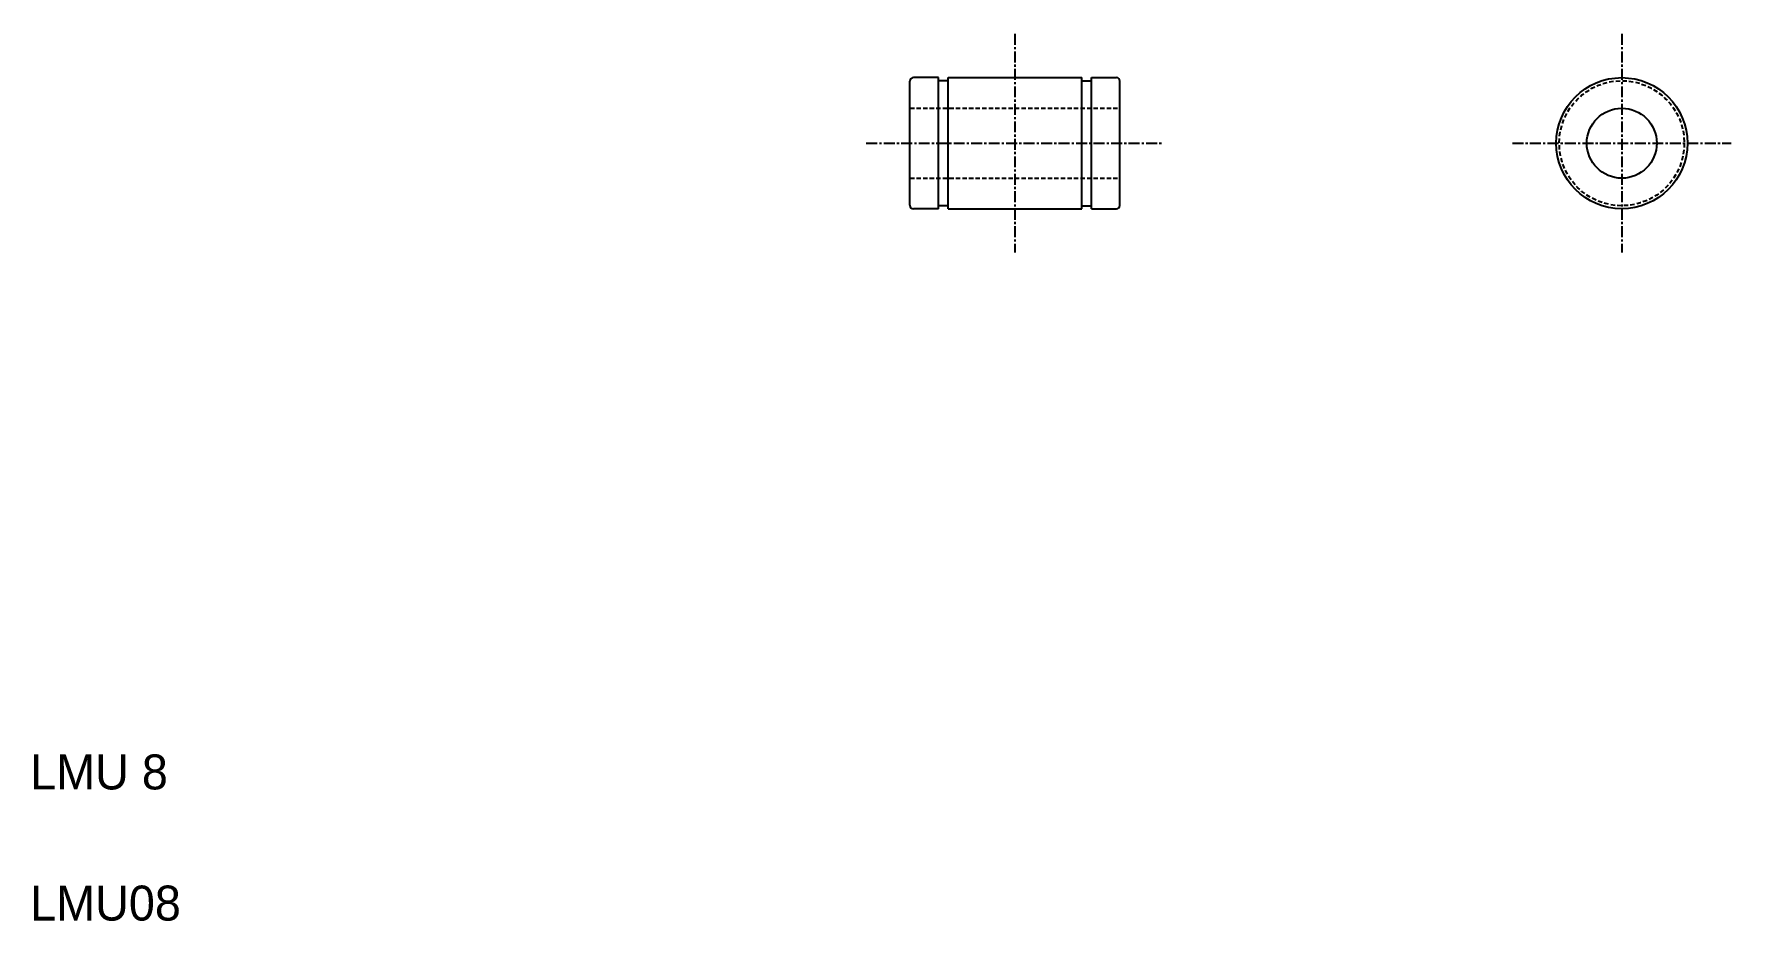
# Model space of a CAD drawing. Extents: x 10 to 205, y 10 to 111.
import ezdxf

# ---------------------------------------------------------------- set-up
doc = ezdxf.new("R2010")
doc.units = 0
doc.linetypes.add('CENTER', pattern=[2, 1.25, -0.25, 0.25, -0.25])
doc.linetypes.add('DASHED', pattern=[0.75, 0.5, -0.25])
doc.layers.get('0').update_dxf_attribs({"linetype": 'CONTINUOUS'})
doc.layers.add('CENTER', color=1, linetype='CENTER')

msp = doc.modelspace()

# ---------------------------------------------------------------- linework, layer by layer
at = {"color": 7, "linetype": 'CONTINUOUS'}
for p, q in [((110.62, 91.81), (110.62, 106.01)), ((113.87, 106.41), (111.02, 106.41)), ((112.45, 106.41), (112.45, 106.41)), ((113.16, 106.41), (113.16, 106.41)), ((113.87, 91.41), (113.87, 106.41)), ((114.97, 106.06), (113.87, 106.06)), ((114.97, 91.41), (114.97, 106.41)), ((114.97, 106.41), (130.27, 106.41)), ((130.27, 91.41), (130.27, 106.41)), ((130.27, 106.06), (131.37, 106.06)), ((131.37, 91.41), (131.37, 106.41)), ((131.37, 106.41), (134.22, 106.41)), ((134.62, 91.81), (134.62, 106.01)), ((113.87, 91.41), (111.02, 91.41)), ((114.97, 91.76), (113.87, 91.76)), ((114.97, 91.41), (130.27, 91.41)), ((130.27, 91.76), (131.37, 91.76)), ((131.37, 91.41), (134.22, 91.41))]:
    msp.add_line(p, q, dxfattribs=at)
at = {"color": 3, "linetype": 'DASHED'}
for p, q in [((110.62, 102.91), (134.62, 102.91)), ((110.62, 94.91), (134.62, 94.91))]:
    msp.add_line(p, q, dxfattribs=at)
at = {"color": 7, "linetype": 'CONTINUOUS'}
for radius in [7.5, 4]:
    msp.add_circle((192.02, 98.91), radius, dxfattribs=at)
at = {"color": 3, "linetype": 'DASHED'}
msp.add_circle((192.02, 98.91), 7.15, dxfattribs=at)
at = {"color": 7, "linetype": 'CONTINUOUS'}
for centre, start, end in [((111.02, 106.01), 90, 180), ((134.22, 106.01), 0, 90), ((111.02, 91.81), 180, 270), ((134.22, 91.81), 270, 0)]:
    msp.add_arc(centre, 0.4, start, end, dxfattribs=at)
at = {"layer": 'CENTER', "color": 1, "linetype": 'CENTER'}
for p, q in [((122.62, 111.41), (122.62, 86.41)), ((192.02, 111.41), (192.02, 86.41)), ((105.62, 98.91), (139.62, 98.91)), ((179.52, 98.91), (204.52, 98.91))]:
    msp.add_line(p, q, dxfattribs=at)

# ---------------------------------------------------------------- texts
at = {"color": 7, "linetype": 'CONTINUOUS'}
for s, p in [('LMU 8', (10, 25)), ('LMU08', (10, 10))]:
    msp.add_text(s, height=4, dxfattribs=at).set_placement(p)

doc.saveas('drawing.dxf')
